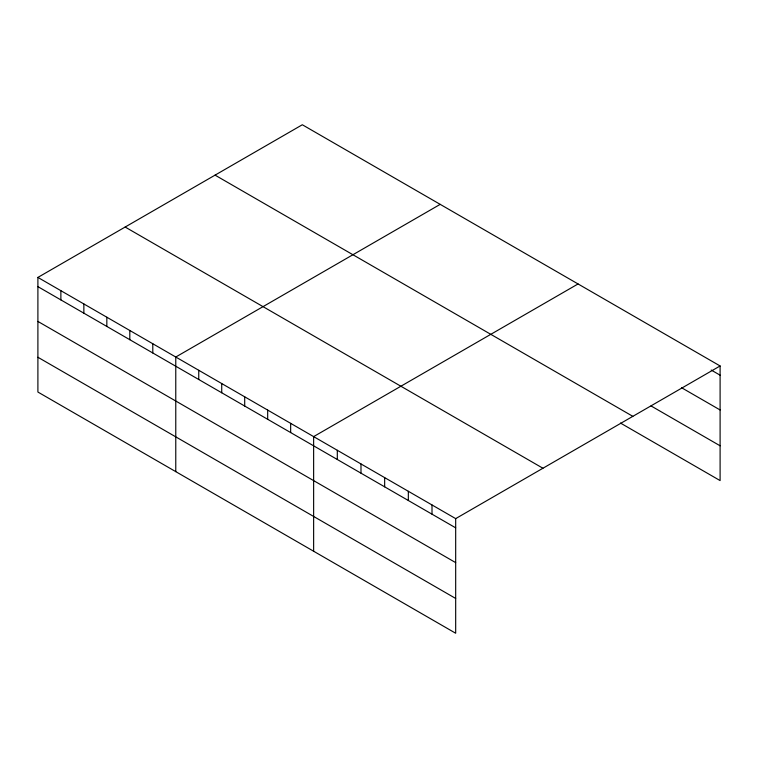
<?xml version="1.0" encoding="UTF-8"?>
<svg xmlns="http://www.w3.org/2000/svg" width="758" height="758" viewBox="0 0 758 758"><rect width="100%" height="100%" fill="white"/><g stroke="black" fill="none" stroke-linecap="round" stroke-linejoin="round"><path stroke-width="1.14" d="M455.681 562.625L455.681 518.624L37.9 277.419L37.9 392.038L455.681 633.243L455.681 562.625L37.9 321.42M37.9 277.419L302.319 124.757L720.1 365.962L720.1 480.581L620.47 423.059M440.19 204.357L175.771 357.018L175.771 471.637M578.051 283.956L313.632 436.617L313.632 551.227M455.681 518.624L720.1 365.962M711.222 370.056L720.1 375.182M681.631 387.755L720.1 409.964M651.046 405.937L720.1 445.799M215.064 175.136L632.845 416.341M125.155 227.04L542.936 468.245M37.9 286.638L455.681 527.843M37.9 357.255L455.681 598.46M432.003 504.961L432.003 514.17M408.335 491.288L408.335 500.507M384.657 477.616L384.657 486.835M360.988 463.953L360.988 473.172M337.31 450.28L337.31 459.5M290.655 423.352L290.655 432.572M267.678 410.078L267.678 419.297M244.701 396.813L244.701 406.032M221.724 383.548L221.724 392.767M198.748 370.283L198.748 379.502M152.794 343.753L152.794 352.972M129.808 330.488L129.808 339.707M106.831 317.223L106.831 326.433M83.854 303.949L83.854 313.168M60.877 290.684L60.877 299.903"/></g></svg>
